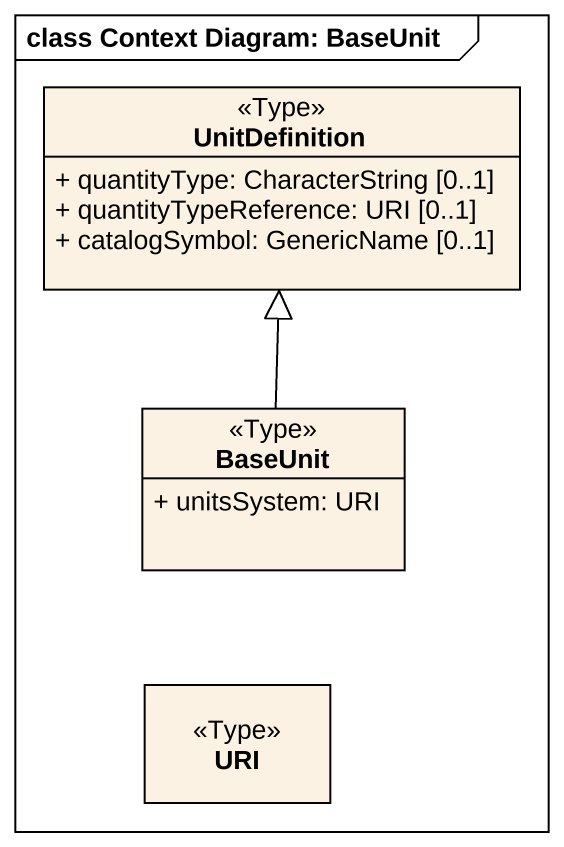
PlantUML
@startuml
mainframe class Context Diagram: BaseUnit
hide circle
hide empty members
skinparam classAttributeIconSize 0
class UnitDefinition <<Type>> {
  + quantityType: CharacterString [0..1]
  + quantityTypeReference: URI [0..1]
  + catalogSymbol: GenericName [0..1]
}
class BaseUnit <<Type>> {
  + unitsSystem: URI
}
class URI <<Type>>
BaseUnit -up-|> UnitDefinition
@enduml
